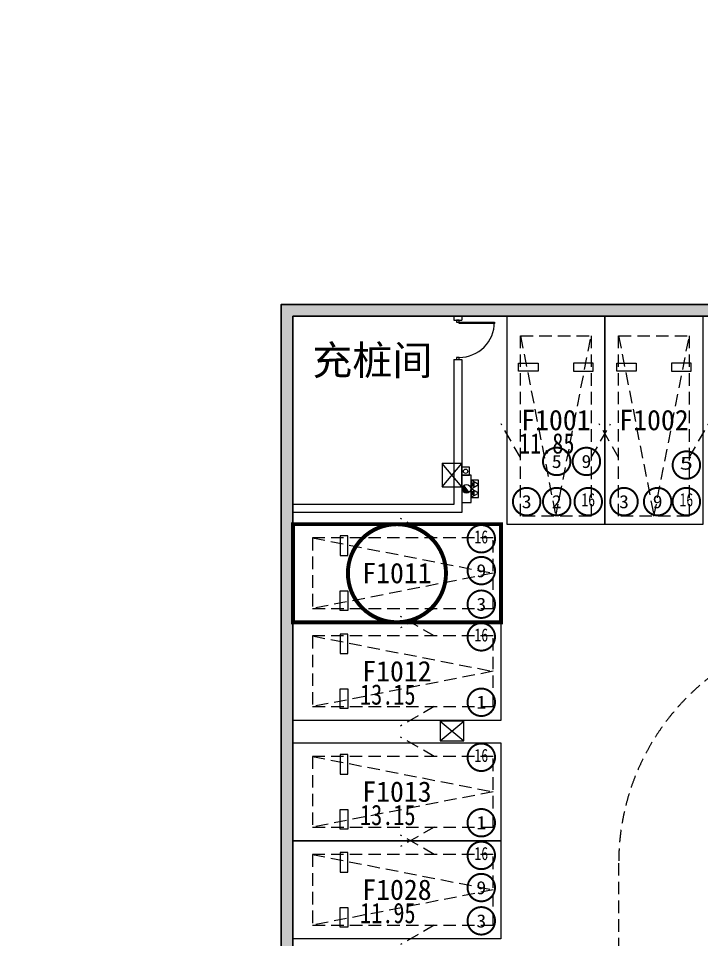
# Model space of a CAD drawing. Header units: millimetres. Extents: x 693907 to 1906102, y -24098 to 332602.
# Drawn here: x 857972 to 875380, y 186963 to 210440 of the extents above; entities that cross this region are included whole.
import ezdxf
from ezdxf.enums import TextEntityAlignment as Align

# ---------------------------------------------------------------- set-up
doc = ezdxf.new("R2010")
doc.units = ezdxf.units.MM
doc.header["$LTSCALE"] = 100
doc.linetypes.add('A6-DK-B1F$0$HIDDEN2', pattern=[4.7625, 3.175, -1.5875])
doc.layers.get('Defpoints').update_dxf_attribs({"color": 189})
for name, color, linetype in [('A-ROOM-IDEN', 31, 'Continuous'), ('A6-DK-B1F$0$A-CONC', 30, 'Continuous'), ('A6-DK-B1F$0$A-DOOR', 190, 'Continuous'), ('A6-DK-B1F$0$A-PRKG', 175, 'A6-DK-B1F$0$HIDDEN2'), ('A6-DK-B1F$0$A-PRKG-SIGN', 252, 'Continuous'), ('A6-DK-B1F$0$A-TRACK', 77, 'A6-DK-B1F$0$HIDDEN2'), ('A6-DK-B1F$0$A-WALL', 2, 'Continuous'), ('A6-DK-renfang-B1F$0$-ACO-LINE', 137, 'Continuous'), ('A6-DK-renfang-B1F$0$PUB_HATCH', 8, 'Continuous'), ('A6-DK-renfang-B1F$0$WALL', 9, 'Continuous'), ('A6-W-B1$0$S-WALL-S', 4, 'Continuous'), ('a_parking_number', 120, 'Continuous'), ('a_parking_price', 211, 'Continuous'), ('TP-DK-1(xhs)$0$P-J-DIM-L', 70, 'Continuous'), ('TP-DK-1(xhs)$0$P-X-L', 240, 'Continuous'), ('TP-DK-1(xhs)$0$P-X-M', 2, 'Continuous'), ('TP-DK-1(xhs)$0$P-X-X', 1, 'Continuous'), ('xref(dwg引用图层)', 7, 'Continuous'), ('留孔', 1, 'Continuous')]:
    doc.layers.add(name, color=color, linetype=linetype)
doc.layers.add('A6-W-B1$0$S-EDIT', color=241, linetype='Continuous', plot=False)
doc.layers.add('LVTRY', color=6, linetype='Continuous', lineweight=18)
doc.layers.add('PUB_TEXT', color=7, linetype='Continuous', lineweight=15)
doc.styles.add('-黑体', font='simhei.ttf')
doc.styles.add('华文细黑', font='STXIHEI.TTF')
doc.styles.add('黑体', font='simhei.ttf', dxfattribs={"width": 0.8})

# ---------------------------------------------------------------- blocks, each defined once
blk = doc.blocks.new('TP-DK-1(xhs)$0$PG01.1')
at = {"color": 1}
for p, q in [((108, 187), (0, 0)), ((80, 72), (66, 58)), ((89, 72), (66, 48)), ((99, 72), (66, 39)), ((109, 72), (66, 29)), ((118, 72), (66, 20)), ((128, 72), (66, 10)), ((138, 72), (66, 0)), ((147, 72), (76, 0)), ((150, 65), (85, 0)), ((150, 56), (94, 0)), ((150, 46), (104, 0)), ((216, 0), (108, 187)), ((150, 36), (114, 0)), ((150, 27), (123, 0)), ((150, 17), (133, 0)), ((150, 8), (142, 0)), ((324, 187), (216, 0)), ((296, 72), (282, 58)), ((305, 72), (282, 48)), ((315, 72), (282, 39)), ((325, 72), (282, 29)), ((334, 72), (282, 20)), ((344, 72), (282, 10)), ((354, 72), (282, 0)), ((363, 72), (292, 0)), ((366, 65), (301, 0)), ((366, 56), (310, 0)), ((366, 46), (320, 0)), ((432, 0), (324, 187)), ((366, 36), (330, 0)), ((366, 27), (339, 0)), ((366, 17), (349, 0)), ((366, 8), (358, 0))]:
    blk.add_line(p, q, dxfattribs=at)
at = {"color": 2}
for p, q in [((0, 0), (216, 0)), ((216, 0), (432, 0))]:
    blk.add_line(p, q, dxfattribs=at)
at = {"color": 1}
for points in [[(0, 0), (436, 0), (436, 190), (0, 190)], [(66, 72), (150, 72), (150, 0), (66, 0)], [(282, 72), (366, 72), (366, 0), (282, 0)]]:
    blk.add_lwpolyline(points, close=True, dxfattribs=at)
blk = doc.blocks.new('TP-DK-1(xhs)$0$PG02.4')
blk.add_hatch(color=1).paths.add_polyline_path([(265, 48, 0.699012), (461, 120, 0.141488), (444, 179)])
at = {"color": 1}
blk.add_line((265, 48), (444, 179), dxfattribs=at)
blk.add_lwpolyline([(0, 0), (700, 0), (700, 240), (0, 240)], close=True, dxfattribs=at)
blk.add_circle((350, 120), 111, dxfattribs=at)
blk = doc.blocks.new('TP-DK-1(xhs)')
at = {"layer": 'TP-DK-1(xhs)$0$P-J-DIM-L', "color": 8, "true_color": 0x808080}
blk.add_lwpolyline([(127050, 199000), (127050, 198800), (127250, 198800), (127250, 199000)], close=True, dxfattribs=at)
at = {"layer": 'TP-DK-1(xhs)$0$P-X-L'}
blk.add_circle((127150, 198900), 55, dxfattribs=at)
at = {"layer": 'TP-DK-1(xhs)$0$P-X-M', "extrusion": (0, 0, -1), "xscale": -1, "zscale": -1, "rotation": 90}
blk.add_blockref('TP-DK-1(xhs)$0$PG01.1', (-127290, 198668), dxfattribs=at)
at = {"layer": 'TP-DK-1(xhs)$0$P-X-X', "rotation": 270}
blk.add_blockref('TP-DK-1(xhs)$0$PG02.4', (127050, 198800), dxfattribs=at)
blk = doc.blocks.new('A6-W-B1$0$Z-2')
at = {"layer": 'A6-W-B1$0$S-EDIT'}
for p, q in [((72869, 44139), (73369, 43539)), ((73369, 44139), (72869, 43539))]:
    blk.add_line(p, q, dxfattribs=at)
at = {"layer": 'A6-W-B1$0$S-WALL-S', "color": 0, "linetype": 'ByBlock', "lineweight": -2}
blk.add_lwpolyline([(73369, 44139), (72869, 44139), (72869, 43539), (73369, 43539), (73369, 44139)], dxfattribs=at)
blk = doc.blocks.new('A6-W-B1', base_point=(85957, 40190))
at = {"layer": 'A6-W-B1$0$S-WALL-S'}
blk.add_lwpolyline([(220907, 250630), (227157, 250630), (227157, 250330), (221207, 250330), (221207, 243040), (208707, 243040), (208707, 216865), (201712, 216865), (201712, 217165), (208407, 217165), (208407, 243340), (220907, 243340)], close=True, dxfattribs=at)
for p, rotation in [((285877, 282829), 180), ((256597, 159351), 90)]:
    blk.add_blockref('A6-W-B1$0$Z-2', p, dxfattribs=dict(at, rotation=rotation))
blk = doc.blocks.new('A6-DK-renfang-B1F')
at = {"layer": 'A6-DK-renfang-B1F$0$PUB_HATCH'}
for points in [[(122450, 203150), (122750, 202850), (135300, 202850), (135050, 203150)], [(122450, 176975), (122750, 176675), (122750, 202850), (122450, 203150)]]:
    blk.add_hatch(color=256, dxfattribs=at).paths.add_polyline_path(points)
at = {"layer": 'A6-DK-renfang-B1F$0$-ACO-LINE', "color": 3, "const_width": 20}
blk.add_lwpolyline([(134175, 167575), (121730, 167575), (121730, 167910), (119655, 167910), (119655, 169935), (119355, 169935), (119355, 174810), (116855, 174816), (116855, 176975), (122450, 176975), (122450, 203150), (135050, 203150)], dxfattribs=at)
at = {"layer": 'A6-DK-renfang-B1F$0$WALL', "color": 3}
for p, q in [((122450, 203150), (135050, 203150)), ((122450, 176975), (122450, 203150)), ((122750, 202850), (135300, 202850)), ((122750, 176675), (122750, 202850))]:
    blk.add_line(p, q, dxfattribs=at)
blk = doc.blocks.new('A6-DK-B1F$0$gsethsergtyf')
at = {"layer": 'A6-DK-B1F$0$A-TRACK'}
blk.add_line((131050, 188910), (131050, 73030), dxfattribs=at)
blk.add_arc((137050, 188910), 6000, 90, 180, dxfattribs=at)
blk = doc.blocks.new('A6-DK-B1F$0$标准车位')
blk.add_lwpolyline([(350, 4600), (1250, 0), (2150, 4600)])
blk.add_lwpolyline([(350, 4600), (2150, 4600), (2150, 0), (350, 0)], close=True)
at = {"layer": 'A6-DK-B1F$0$A-PRKG-SIGN'}
for points in [[(0, -200), (2500, -200), (2500, 5100), (0, 5100)], [(300, 3900), (800, 3900), (800, 3700), (300, 3700)], [(2200, 3900), (1700, 3900), (1700, 3700), (2200, 3700)]]:
    blk.add_lwpolyline(points, close=True, dxfattribs=at)
at = {"layer": 'Defpoints', "color": 8, "linetype": 'A6-DK-B1F$0$HIDDEN2', "extrusion": (-5.18032e-09, 4.96178e-22, 1), "elevation": 0}
for points in [[(350, 1500), (-145, 2357)], [(2150, 1500), (2645, 2357)]]:
    blk.add_lwpolyline(points, dxfattribs=at)
blk = doc.blocks.new('*U451')
at = {"color": 0, "linetype": 'ByBlock', "lineweight": -2}
for points in [[(35, -50), (35, 0), (-35, 0), (-35, -50)], [(935, -85), (35, -85), (35, -50), (935, -50)], [(35, -1000), (35, -950), (-35, -950), (-35, -1000)]]:
    blk.add_lwpolyline(points, close=True, dxfattribs=at)
blk.add_arc((35, -50), 900, 270, 0, dxfattribs=at)

msp = doc.modelspace()

# ---------------------------------------------------------------- linework, layer by layer
at = {"layer": 'A6-DK-B1F$0$A-CONC'}
for p, q in [((864666.9, 203150), (864666.9, 176975)), ((877516.9, 203150), (864666.9, 203150)), ((864966.9, 202850), (864966.9, 176675)), ((877516.9, 202850), (864966.9, 202850))]:
    msp.add_line(p, q, dxfattribs=at)
at = {"layer": 'A6-DK-B1F$0$A-WALL'}
for p, q in [((869066.9, 202850), (869066.9, 202750)), ((869266.9, 202850), (869266.9, 202750)), ((869066.9, 202750), (869266.9, 202750)), ((869066.9, 201750), (869066.9, 198050, 0)), ((869066.9, 201750), (869266.9, 201750)), ((869266.9, 201750), (869266.9, 197850, 0)), ((869066.9, 198050, 0), (864966.9, 198050, 0)), ((869266.9, 197850, 0), (864966.9, 197850, 0))]:
    msp.add_line(p, q, dxfattribs=at)
at = {"layer": 'LVTRY', "color": 6, "const_width": 50}
for points in [[(872038.3, 199149.7, 1), (871338.3, 199149.7, 1)], [(872794.9, 199149.7, 1), (872094.9, 199149.7, 1)], [(875342.3, 199056.8, 1), (874642.3, 199056.8, 1)], [(871272.5, 198124.6, 1), (870572.5, 198124.6, 1)], [(872038.3, 198124.6, 1), (871338.3, 198124.6, 1)], [(872842.3, 198124.6, 1), (872142.3, 198124.6, 1)], [(873753.1, 198124.6, 1), (873053.1, 198124.6, 1)], [(874609.6, 198124.6, 1), (873909.6, 198124.6, 1)], [(875342.3, 198124.6, 1), (874642.3, 198124.6, 1)], [(870116.7, 197178.1, 1), (869416.7, 197178.1, 1)], [(870116.7, 196365.6, 1), (869416.7, 196365.6, 1)], [(870116.7, 195510.5, 1), (869416.7, 195510.5, 1)], [(870116.7, 194678.1, 1), (869416.7, 194678.1, 1)], [(870116.7, 193010.5, 1), (869416.7, 193010.5, 1)], [(870116.7, 191608.1, 1), (869416.7, 191608.1, 1)], [(870116.7, 189940.5, 1), (869416.7, 189940.5, 1)], [(870116.7, 189108.1, 1), (869416.7, 189108.1, 1)], [(870116.7, 188287.4, 1), (869416.7, 188287.4, 1)], [(870116.7, 187440.5, 1), (869416.7, 187440.5, 1)]]:
    msp.add_lwpolyline(points, format="xyb", close=True, dxfattribs=at)
at = {"layer": '留孔', "const_width": 100, "elevation": 0}
msp.add_lwpolyline([(870266.9, 197550), (870266.9, 195050), (864966.9, 195050), (864966.9, 197550)], close=True, dxfattribs=at)
msp.add_lwpolyline([(867616.9, 195050, 1), (867616.9, 197550, 1), (867616.9, 195050, 1)], format="xyb", dxfattribs=at)

# ---------------------------------------------------------------- block references
msp.add_blockref('A6-DK-B1F$0$gsethsergtyf', (742216.9, 0))
at = {"layer": 'A6-DK-B1F$0$A-DOOR'}
msp.add_blockref('*U451', (869166.9, 202750), dxfattribs=at)
at = {"layer": 'A6-DK-B1F$0$A-PRKG', "linetype": 'ByBlock', "extrusion": (-5.18032e-09, 4.99294e-22, -1), "xscale": -1, "zscale": -1, "rotation": 359.9999999999999}
for p in [(-870416.9, 197750, 0), (-872916.9, 197750, 0)]:
    msp.add_blockref('A6-DK-B1F$0$标准车位', p, dxfattribs=at)
at = {"layer": 'A6-DK-B1F$0$A-PRKG', "linetype": 'ByBlock', "extrusion": (-4.97963e-22, 5.18032e-09, -1), "zscale": -1, "rotation": 270}
for p in [(-870066.9, 197550, 0), (-870066.9, 195050, 0), (-870066.9, 191980, 0), (-870066.9, 189480, 0)]:
    msp.add_blockref('A6-DK-B1F$0$标准车位', p, dxfattribs=at)
at = {"layer": 'xref(dwg引用图层)'}
for name in ['A6-W-B1', 'TP-DK-1(xhs)', 'A6-DK-renfang-B1F']:
    msp.add_blockref(name, (742216.9, 0), dxfattribs=at)

# ---------------------------------------------------------------- texts
at = {"layer": 'A-ROOM-IDEN', "style": '华文细黑'}
msp.add_text('充桩间', height=750, dxfattribs=at).set_placement((866991.5, 201352.8), align=Align.CENTER)
at = {"layer": 'a_parking_number', "style": '华文细黑'}
for s, p in [('F1001', (871666.9, 200200)), ('F1002', (874166.9, 200200)), ('F1011', (867616.9, 196300)), ('F1012', (867616.9, 193800)), ('F1013', (867616.9, 190730)), ('F1028', (867616.9, 188230))]:
    msp.add_text(s, height=520, dxfattribs=at).set_placement(p, align=Align.MIDDLE)
at = {"layer": 'a_parking_price', "style": '黑体', "width": 0.8}
for s, p in [('11.85', (870726.8, 199350.1)), ('13.15', (866676.8, 192950.1)), ('13.15', (866676.8, 189880.1)), ('11.95', (866676.8, 187380.1))]:
    msp.add_text(s, height=520, dxfattribs=at).set_placement(p)
at = {"layer": 'PUB_TEXT', "color": 6, "style": '-黑体'}
for s, width, p, p2 in [('5', 1.048503, (871562, 198982), (871814.5, 198982)), ('9', 1.048503, (872318.6, 198982), (872571.2, 198982)), ('5', 1.441383, (874818.7, 198938.6), (875165.9, 198938.6)), ('3', 1.048503, (870796.3, 197956.9), (871048.8, 197956.9)), ('2', 1.048503, (871562, 197956.9), (871814.5, 197956.9)), ('16', 0.720691, (872318.7, 198006.5), (872665.9, 198006.5)), ('3', 1.032317, (873278.8, 197955.4), (873527.5, 197955.4)), ('9', 1.032317, (874135.3, 197955.4), (874384, 197955.4)), ('16', 0.720691, (874818.7, 198006.5), (875165.9, 198006.5)), ('16', 0.720691, (869593.1, 197059.9), (869940.3, 197059.9)), ('9', 1.032317, (869642.4, 196196.3), (869891.1, 196196.3)), ('3', 1.032317, (869642.4, 195341.3), (869891.1, 195341.3)), ('16', 0.720691, (869593.1, 194559.9), (869940.3, 194559.9)), ('1', 1.065055, (869638.4, 192844.2), (869895, 192844.2)), ('16', 0.720691, (869593.1, 191489.9), (869940.3, 191489.9)), ('1', 1.065055, (869638.4, 189774.2), (869895, 189774.2)), ('16', 0.720691, (869593.1, 188989.9), (869940.3, 188989.9)), ('9', 1.032317, (869642.4, 188118.2), (869891.1, 188118.2)), ('3', 1.032317, (869642.4, 187271.3), (869891.1, 187271.3))]:
    msp.add_text(s, height=335, dxfattribs=dict(at, width=width)).set_placement(p, p2, align=Align.FIT)

doc.saveas('drawing.dxf')
